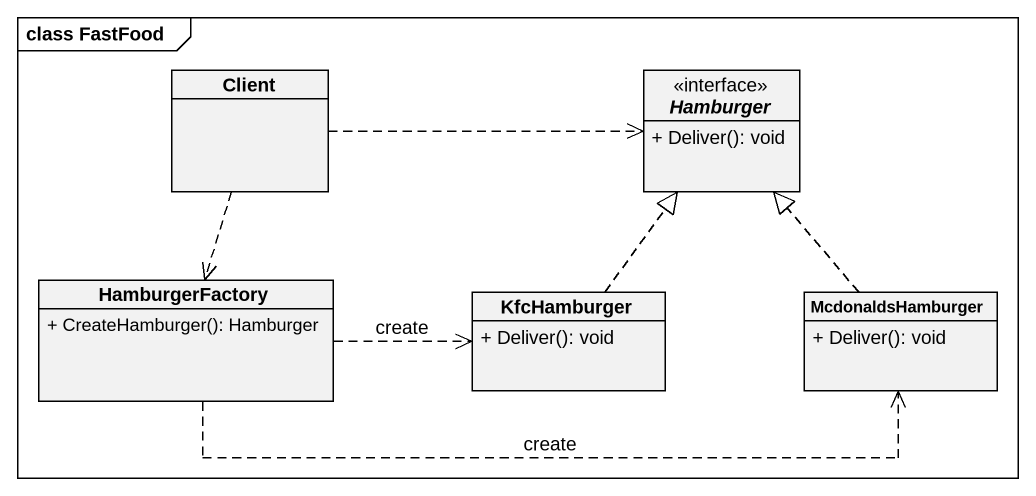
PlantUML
@startuml
mainframe class FastFood
hide circle
hide empty members
skinparam classAttributeIconSize 0
class Client
interface Hamburger {
  + Deliver(): void
}
class HamburgerFactory {
  + CreateHamburger(): Hamburger
}
class KfcHamburger {
  + Deliver(): void
}
class McdonaldsHamburger {
  + Deliver(): void
}
Client .right.> Hamburger
Client ..> HamburgerFactory
HamburgerFactory .right.> KfcHamburger : create
HamburgerFactory .right.> McdonaldsHamburger : create
KfcHamburger .up.|> Hamburger
McdonaldsHamburger .up.|> Hamburger
@enduml
